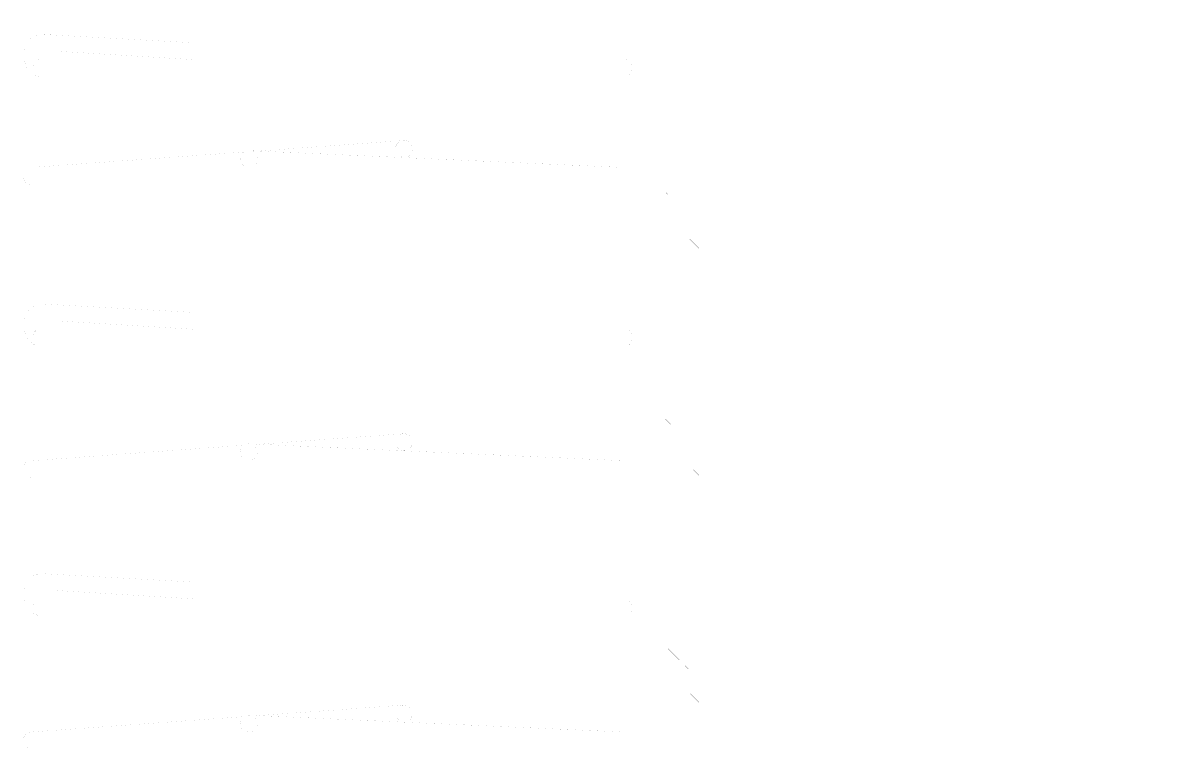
# Model space of a CAD drawing. Header units: millimetres. Extents: x -2171 to 1563, y -1758 to -1505.
# Drawn here: x 1390.03 to 1392.478, y -1600.708 to -1599.141 of the extents above; entities that cross this region are included whole.
import ezdxf

# ---------------------------------------------------------------- set-up
doc = ezdxf.new("R2010")
doc.units = ezdxf.units.MM
doc.layers.add('Tablet', color=7, linetype='Continuous', true_color=0x0180ff)

msp = doc.modelspace()

# ---------------------------------------------------------------- linework, layer by layer
at = {"layer": 'Tablet', "color": 96, "true_color": 0x018001, "const_width": 0.0000431}
for points in [[(1390.7079, -1592.7682), (1390.7079, -1603.5495), (1390.654, -1603.5495), (1390.654, -1592.7682)], [(1390.1598, -1592.9888), (1390.1598, -1603.5495), (1390.088, -1603.5495), (1390.088, -1592.9849)], [(1391.2739, -1592.989), (1391.2739, -1603.5495), (1391.202, -1603.5495), (1391.202, -1592.989)]]:
    msp.add_lwpolyline(points, dxfattribs=at)
at = {"layer": 'Tablet', "color": 150, "true_color": 0x0180ff}
msp.add_lwpolyline([(1391.3997, -1603.5495, 0.0000431, 0.0000431, 0), (1391.3997, -1593.3792, 0.0000431, 0.0000431, 0), (1392.4778, -1593.3792, 0.0000431, 0.0000431, 0), (1392.4778, -1593.4511, 0.0000431, 0.0000431, 0), (1391.4716, -1593.4511, 0.0000431, 0.0000431, 0), (1391.4716, -1603.5495, 0.0000431, 0.0000431, 0)], format="xyseb", close=True, dxfattribs=at)
at = {"layer": 'Tablet', "color": 96, "true_color": 0x018001}
for points in [[(1391.43, -1599.1443, 0.0000431, 0.0000431, 0), (1391.4542, -1599.1685, 0.0000431, 0.0000431, 0)], [(1390.052, -1599.237, 0.0000431, 0.0000431, 0), (1390.052, -1599.2334, 0.0000431, 0.0000431, 0), (1390.0522, -1599.2309, 0.0000431, 0.0000431, 0), (1390.0529, -1599.2285, 0.0000431, 0.0000431, 0), (1390.054, -1599.2262, 0.0000431, 0.0000431, 0), (1390.0554, -1599.2242, 0.0000431, 0.0000431, 0), (1390.0572, -1599.2224, 0.0000431, 0.0000431, 0), (1390.0592, -1599.2209, 0.0000431, 0.0000431, 0), (1390.0615, -1599.2199, 0.0000431, 0.0000431, 0), (1390.0639, -1599.2192, 0.0000431, 0.0000431, 0), (1390.0664, -1599.219, 0.0000431, 0.0000431, 0), (1391.3134, -1599.219, 0.0000431, 0.0000431, 0), (1391.3159, -1599.2192, 0.0000431, 0.0000431, 0), (1391.3184, -1599.2199, 0.0000431, 0.0000431, 0), (1391.3206, -1599.2209, 0.0000431, 0.0000431, 0), (1391.3227, -1599.2224, 0.0000431, 0.0000431, 0), (1391.3244, -1599.2242, 0.0000431, 0.0000431, 0), (1391.3259, -1599.2262, 0.0000431, 0.0000431, 0), (1391.3269, -1599.2285, 0.0000431, 0.0000431, 0), (1391.3276, -1599.2309, 0.0000431, 0.0000431, 0), (1391.3278, -1599.2334, 0.0000431, 0.0000431, 0), (1391.3278, -1599.2406, 0.0000431, 0.0000431, 0), (1391.3276, -1599.2431, 0.0000431, 0.0000431, 0), (1391.3269, -1599.2455, 0.0000431, 0.0000431, 0), (1391.3259, -1599.2478, 0.0000431, 0.0000431, 0), (1391.3244, -1599.2498, 0.0000431, 0.0000431, 0), (1391.3227, -1599.2516, 0.0000431, 0.0000431, 0), (1391.3206, -1599.253, 0.0000431, 0.0000431, 0), (1391.3184, -1599.2541, 0.0000431, 0.0000431, 0), (1391.3159, -1599.2547, 0.0000431, 0.0000431, 0), (1391.3134, -1599.255, 0.0000431, 0.0000431, 0), (1390.07, -1599.255, 0.0000431, 0.0000431, 0), (1390.0638, -1599.2544, 0.0000431, 0.0000431, 0), (1390.0577, -1599.2528, 0.0000431, 0.0000431, 0), (1390.052, -1599.2501, 0.0000431, 0.0000431, 0), (1390.0469, -1599.2466, 0.0000431, 0.0000431, 0), (1390.0425, -1599.2421, 0.0000431, 0.0000431, 0), (1390.0389, -1599.237, 0.0000431, 0.0000431, 0), (1390.0362, -1599.2313, 0.0000431, 0.0000431, 0), (1390.0346, -1599.2253, 0.0000431, 0.0000431, 0), (1390.0341, -1599.219, 0.0000431, 0.0000431, 0), (1390.0341, -1599.2011, 0.0000431, 0.0000431, 0), (1390.0346, -1599.1948, 0.0000431, 0.0000431, 0), (1390.0362, -1599.1888, 0.0000431, 0.0000431, 0), (1390.0389, -1599.1831, 0.0000431, 0.0000431, 0), (1390.0425, -1599.178, 0.0000431, 0.0000431, 0), (1390.0469, -1599.1735, 0.0000431, 0.0000431, 0), (1390.052, -1599.1699, 0.0000431, 0.0000431, 0), (1390.0577, -1599.1673, 0.0000431, 0.0000431, 0), (1390.0638, -1599.1657, 0.0000431, 0.0000431, 0), (1390.07, -1599.1651, 0.0000431, 0.0000431, 0), (1390.3934, -1599.1831, 0.0000431, 0.0000431, 0), (1390.3934, -1599.219, 0.0000431, 0.0000431, 0), (1390.1023, -1599.2011, 0.0000431, 0.0000431, 0)], [(1391.3997, -1599.1624, 0.0000431, 0.0000431, 0), (1391.4716, -1599.2343, 0.0000431, 0.0000431, 0)], [(1391.4663, -1599.1806, 0.0000431, 0.0000431, 0), (1391.4716, -1599.1859, 0.0000431, 0.0000431, 0)], [(1391.3997, -1599.2108, 0.0000431, 0.0000431, 0), (1391.4058, -1599.2169, 0.0000431, 0.0000431, 0)], [(1391.4179, -1599.229, 0.0000431, 0.0000431, 0), (1391.4421, -1599.2532, 0.0000431, 0.0000431, 0)], [(1391.3997, -1599.2592, 0.0000431, 0.0000431, 0), (1391.4716, -1599.3311, 0.0000431, 0.0000431, 0)], [(1391.4542, -1599.2653, 0.0000431, 0.0000431, 0), (1391.4716, -1599.2827, 0.0000431, 0.0000431, 0)], [(1391.4058, -1599.3137, 0.0000431, 0.0000431, 0), (1391.43, -1599.3379, 0.0000431, 0.0000431, 0)], [(1391.3997, -1599.356, 0.0000431, 0.0000431, 0), (1391.4716, -1599.4279, 0.0000431, 0.0000431, 0)], [(1391.4421, -1599.35, 0.0000431, 0.0000431, 0), (1391.4663, -1599.3742, 0.0000431, 0.0000431, 0)], [(1390.53, -1599.4311, 0.0000431, 0.0000431, 0), (1390.5297, -1599.4346, 0.0000431, 0.0000431, 0), (1390.5286, -1599.4379, 0.0000431, 0.0000431, 0), (1390.527, -1599.441, 0.0000431, 0.0000431, 0), (1390.5247, -1599.4438, 0.0000431, 0.0000431, 0), (1390.522, -1599.446, 0.0000431, 0.0000431, 0), (1390.5189, -1599.4477, 0.0000431, 0.0000431, 0), (1390.5155, -1599.4487, 0.0000431, 0.0000431, 0), (1390.512, -1599.449, 0.0000431, 0.0000431, 0), (1390.5085, -1599.4487, 0.0000431, 0.0000431, 0), (1390.5052, -1599.4477, 0.0000431, 0.0000431, 0), (1390.502, -1599.446, 0.0000431, 0.0000431, 0), (1390.4993, -1599.4438, 0.0000431, 0.0000431, 0), (1390.4971, -1599.441, 0.0000431, 0.0000431, 0), (1390.4954, -1599.4379, 0.0000431, 0.0000431, 0), (1390.4944, -1599.4346, 0.0000431, 0.0000431, 0), (1390.4941, -1599.4311, 0.0000431, 0.0000431, 0), (1390.4944, -1599.4275, 0.0000431, 0.0000431, 0), (1390.4954, -1599.4242, 0.0000431, 0.0000431, 0), (1390.4971, -1599.4211, 0.0000431, 0.0000431, 0), (1390.4993, -1599.4183, 0.0000431, 0.0000431, 0), (1390.502, -1599.4161, 0.0000431, 0.0000431, 0), (1390.5052, -1599.4145, 0.0000431, 0.0000431, 0), (1390.5085, -1599.4134, 0.0000431, 0.0000431, 0), (1390.512, -1599.4131, 0.0000431, 0.0000431, 0), (1390.5155, -1599.4134, 0.0000431, 0.0000431, 0), (1390.5189, -1599.4145, 0.0000431, 0.0000431, 0), (1390.522, -1599.4161, 0.0000431, 0.0000431, 0), (1390.5247, -1599.4183, 0.0000431, 0.0000431, 0), (1390.527, -1599.4211, 0.0000431, 0.0000431, 0), (1390.5286, -1599.4242, 0.0000431, 0.0000431, 0), (1390.5297, -1599.4275, 0.0000431, 0.0000431, 0), (1390.53, -1599.4311, 0.0000431, 0.0000431, 0)], [(1390.512, -1599.4131, 0.0000431, 0.0000431, 0), (1391.3098, -1599.449, 0.0000431, 0.0000431, 0)], [(1390.8427, -1599.3915, 0.0000431, 0.0000431, 0), (1390.5322, -1599.414, 0.0000431, 0.0000431, 0)], [(1390.8606, -1599.4095, 0.0000431, 0.0000431, 0), (1390.8603, -1599.413, 0.0000431, 0.0000431, 0), (1390.8593, -1599.4164, 0.0000431, 0.0000431, 0), (1390.8576, -1599.4195, 0.0000431, 0.0000431, 0), (1390.8554, -1599.4222, 0.0000431, 0.0000431, 0), (1390.8526, -1599.4244, 0.0000431, 0.0000431, 0), (1390.8495, -1599.4261, 0.0000431, 0.0000431, 0), (1390.8462, -1599.4271, 0.0000431, 0.0000431, 0), (1390.8427, -1599.4275, 0.0000431, 0.0000431, 0), (1390.8391, -1599.4271, 0.0000431, 0.0000431, 0), (1390.8358, -1599.4261, 0.0000431, 0.0000431, 0), (1390.8327, -1599.4244, 0.0000431, 0.0000431, 0), (1390.8299, -1599.4222, 0.0000431, 0.0000431, 0), (1390.8277, -1599.4195, 0.0000431, 0.0000431, 0), (1390.8261, -1599.4164, 0.0000431, 0.0000431, 0), (1390.825, -1599.413, 0.0000431, 0.0000431, 0), (1390.8247, -1599.4095, 0.0000431, 0.0000431, 0), (1390.825, -1599.406, 0.0000431, 0.0000431, 0), (1390.8261, -1599.4026, 0.0000431, 0.0000431, 0), (1390.8277, -1599.3995, 0.0000431, 0.0000431, 0), (1390.8299, -1599.3968, 0.0000431, 0.0000431, 0), (1390.8327, -1599.3945, 0.0000431, 0.0000431, 0), (1390.8358, -1599.3929, 0.0000431, 0.0000431, 0), (1390.8391, -1599.3919, 0.0000431, 0.0000431, 0), (1390.8427, -1599.3915, 0.0000431, 0.0000431, 0), (1390.8462, -1599.3919, 0.0000431, 0.0000431, 0), (1390.8495, -1599.3929, 0.0000431, 0.0000431, 0), (1390.8526, -1599.3945, 0.0000431, 0.0000431, 0), (1390.8554, -1599.3968, 0.0000431, 0.0000431, 0), (1390.8576, -1599.3995, 0.0000431, 0.0000431, 0), (1390.8593, -1599.4026, 0.0000431, 0.0000431, 0), (1390.8603, -1599.406, 0.0000431, 0.0000431, 0), (1390.8606, -1599.4095, 0.0000431, 0.0000431, 0)], [(1391.3997, -1599.4044, 0.0000431, 0.0000431, 0), (1391.4179, -1599.4226, 0.0000431, 0.0000431, 0)], [(1390.5019, -1599.4162, 0.0000431, 0.0000431, 0), (1390.0484, -1599.449, 0.0000431, 0.0000431, 0)], [(1391.43, -1599.4347, 0.0000431, 0.0000431, 0), (1391.4542, -1599.4589, 0.0000431, 0.0000431, 0)], [(1391.3997, -1599.4528, 0.0000431, 0.0000431, 0), (1391.4716, -1599.5247, 0.0000431, 0.0000431, 0)], [(1391.4663, -1599.471, 0.0000431, 0.0000431, 0), (1391.4716, -1599.4763, 0.0000431, 0.0000431, 0)], [(1391.3997, -1599.5013, 0.0000431, 0.0000431, 0), (1391.4058, -1599.5073, 0.0000431, 0.0000431, 0)], [(1391.4179, -1599.5194, 0.0000431, 0.0000431, 0), (1391.4421, -1599.5436, 0.0000431, 0.0000431, 0)], [(1391.3997, -1599.5497, 0.0000431, 0.0000431, 0), (1391.4716, -1599.6215, 0.0000431, 0.0000431, 0)], [(1391.4542, -1599.5557, 0.0000431, 0.0000431, 0), (1391.4716, -1599.5731, 0.0000431, 0.0000431, 0)], [(1391.4058, -1599.6041, 0.0000431, 0.0000431, 0), (1391.43, -1599.6283, 0.0000431, 0.0000431, 0)], [(1391.3997, -1599.6465, 0.0000431, 0.0000431, 0), (1391.4716, -1599.7184, 0.0000431, 0.0000431, 0)], [(1391.4421, -1599.6404, 0.0000431, 0.0000431, 0), (1391.4663, -1599.6647, 0.0000431, 0.0000431, 0)], [(1391.3997, -1599.6949, 0.0000431, 0.0000431, 0), (1391.4179, -1599.7131, 0.0000431, 0.0000431, 0)], [(1391.43, -1599.7252, 0.0000431, 0.0000431, 0), (1391.4542, -1599.7494, 0.0000431, 0.0000431, 0)], [(1390.052, -1599.812, 0.0000431, 0.0000431, 0), (1390.052, -1599.8084, 0.0000431, 0.0000431, 0), (1390.0522, -1599.8059, 0.0000431, 0.0000431, 0), (1390.0529, -1599.8035, 0.0000431, 0.0000431, 0), (1390.054, -1599.8012, 0.0000431, 0.0000431, 0), (1390.0554, -1599.7992, 0.0000431, 0.0000431, 0), (1390.0572, -1599.7974, 0.0000431, 0.0000431, 0), (1390.0592, -1599.7959, 0.0000431, 0.0000431, 0), (1390.0615, -1599.7949, 0.0000431, 0.0000431, 0), (1390.0639, -1599.7942, 0.0000431, 0.0000431, 0), (1390.0664, -1599.794, 0.0000431, 0.0000431, 0), (1391.3134, -1599.794, 0.0000431, 0.0000431, 0), (1391.3159, -1599.7942, 0.0000431, 0.0000431, 0), (1391.3184, -1599.7949, 0.0000431, 0.0000431, 0), (1391.3206, -1599.7959, 0.0000431, 0.0000431, 0), (1391.3227, -1599.7974, 0.0000431, 0.0000431, 0), (1391.3244, -1599.7992, 0.0000431, 0.0000431, 0), (1391.3259, -1599.8012, 0.0000431, 0.0000431, 0), (1391.3269, -1599.8035, 0.0000431, 0.0000431, 0), (1391.3276, -1599.8059, 0.0000431, 0.0000431, 0), (1391.3278, -1599.8084, 0.0000431, 0.0000431, 0), (1391.3278, -1599.8156, 0.0000431, 0.0000431, 0), (1391.3276, -1599.8181, 0.0000431, 0.0000431, 0), (1391.3269, -1599.8205, 0.0000431, 0.0000431, 0), (1391.3259, -1599.8228, 0.0000431, 0.0000431, 0), (1391.3244, -1599.8248, 0.0000431, 0.0000431, 0), (1391.3227, -1599.8266, 0.0000431, 0.0000431, 0), (1391.3206, -1599.828, 0.0000431, 0.0000431, 0), (1391.3184, -1599.8291, 0.0000431, 0.0000431, 0), (1391.3159, -1599.8297, 0.0000431, 0.0000431, 0), (1391.3134, -1599.83, 0.0000431, 0.0000431, 0), (1390.07, -1599.83, 0.0000431, 0.0000431, 0), (1390.0638, -1599.8294, 0.0000431, 0.0000431, 0), (1390.0577, -1599.8278, 0.0000431, 0.0000431, 0), (1390.052, -1599.8251, 0.0000431, 0.0000431, 0), (1390.0469, -1599.8216, 0.0000431, 0.0000431, 0), (1390.0425, -1599.8171, 0.0000431, 0.0000431, 0), (1390.0389, -1599.812, 0.0000431, 0.0000431, 0), (1390.0362, -1599.8063, 0.0000431, 0.0000431, 0), (1390.0346, -1599.8003, 0.0000431, 0.0000431, 0), (1390.0341, -1599.794, 0.0000431, 0.0000431, 0), (1390.0341, -1599.7761, 0.0000431, 0.0000431, 0), (1390.0346, -1599.7698, 0.0000431, 0.0000431, 0), (1390.0362, -1599.7638, 0.0000431, 0.0000431, 0), (1390.0389, -1599.7581, 0.0000431, 0.0000431, 0), (1390.0425, -1599.753, 0.0000431, 0.0000431, 0), (1390.0469, -1599.7485, 0.0000431, 0.0000431, 0), (1390.052, -1599.7449, 0.0000431, 0.0000431, 0), (1390.0577, -1599.7423, 0.0000431, 0.0000431, 0), (1390.0638, -1599.7407, 0.0000431, 0.0000431, 0), (1390.07, -1599.7401, 0.0000431, 0.0000431, 0), (1390.3934, -1599.7581, 0.0000431, 0.0000431, 0), (1390.3934, -1599.794, 0.0000431, 0.0000431, 0), (1390.1023, -1599.7761, 0.0000431, 0.0000431, 0)], [(1391.3997, -1599.7433, 0.0000431, 0.0000431, 0), (1391.4716, -1599.8152, 0.0000431, 0.0000431, 0)], [(1391.4663, -1599.7615, 0.0000431, 0.0000431, 0), (1391.4716, -1599.7668, 0.0000431, 0.0000431, 0)], [(1391.3997, -1599.7917, 0.0000431, 0.0000431, 0), (1391.4058, -1599.7978, 0.0000431, 0.0000431, 0)], [(1391.4179, -1599.8099, 0.0000431, 0.0000431, 0), (1391.4421, -1599.8341, 0.0000431, 0.0000431, 0)], [(1391.3997, -1599.8401, 0.0000431, 0.0000431, 0), (1391.4716, -1599.912, 0.0000431, 0.0000431, 0)], [(1391.4542, -1599.8462, 0.0000431, 0.0000431, 0), (1391.4716, -1599.8636, 0.0000431, 0.0000431, 0)], [(1391.4058, -1599.8946, 0.0000431, 0.0000431, 0), (1391.43, -1599.9188, 0.0000431, 0.0000431, 0)], [(1391.3997, -1599.9369, 0.0000431, 0.0000431, 0), (1391.4716, -1600.0088, 0.0000431, 0.0000431, 0)], [(1391.4421, -1599.9309, 0.0000431, 0.0000431, 0), (1391.4663, -1599.9551, 0.0000431, 0.0000431, 0)], [(1391.3997, -1599.9853, 0.0000431, 0.0000431, 0), (1391.4179, -1600.0035, 0.0000431, 0.0000431, 0)], [(1390.8427, -1600.0168, 0.0000431, 0.0000431, 0), (1390.5322, -1600.0393, 0.0000431, 0.0000431, 0)], [(1390.8606, -1600.0348, 0.0000431, 0.0000431, 0), (1390.8603, -1600.0383, 0.0000431, 0.0000431, 0), (1390.8593, -1600.0417, 0.0000431, 0.0000431, 0), (1390.8576, -1600.0448, 0.0000431, 0.0000431, 0), (1390.8554, -1600.0475, 0.0000431, 0.0000431, 0), (1390.8526, -1600.0497, 0.0000431, 0.0000431, 0), (1390.8495, -1600.0514, 0.0000431, 0.0000431, 0), (1390.8462, -1600.0524, 0.0000431, 0.0000431, 0), (1390.8427, -1600.0528, 0.0000431, 0.0000431, 0), (1390.8391, -1600.0524, 0.0000431, 0.0000431, 0), (1390.8358, -1600.0514, 0.0000431, 0.0000431, 0), (1390.8327, -1600.0497, 0.0000431, 0.0000431, 0), (1390.8299, -1600.0475, 0.0000431, 0.0000431, 0), (1390.8277, -1600.0448, 0.0000431, 0.0000431, 0), (1390.8261, -1600.0417, 0.0000431, 0.0000431, 0), (1390.825, -1600.0383, 0.0000431, 0.0000431, 0), (1390.8247, -1600.0348, 0.0000431, 0.0000431, 0), (1390.825, -1600.0313, 0.0000431, 0.0000431, 0), (1390.8261, -1600.0279, 0.0000431, 0.0000431, 0), (1390.8277, -1600.0248, 0.0000431, 0.0000431, 0), (1390.8299, -1600.0221, 0.0000431, 0.0000431, 0), (1390.8327, -1600.0199, 0.0000431, 0.0000431, 0), (1390.8358, -1600.0182, 0.0000431, 0.0000431, 0), (1390.8391, -1600.0172, 0.0000431, 0.0000431, 0), (1390.8427, -1600.0168, 0.0000431, 0.0000431, 0), (1390.8462, -1600.0172, 0.0000431, 0.0000431, 0), (1390.8495, -1600.0182, 0.0000431, 0.0000431, 0), (1390.8526, -1600.0199, 0.0000431, 0.0000431, 0), (1390.8554, -1600.0221, 0.0000431, 0.0000431, 0), (1390.8576, -1600.0248, 0.0000431, 0.0000431, 0), (1390.8593, -1600.0279, 0.0000431, 0.0000431, 0), (1390.8603, -1600.0313, 0.0000431, 0.0000431, 0), (1390.8606, -1600.0348, 0.0000431, 0.0000431, 0)], [(1391.43, -1600.0156, 0.0000431, 0.0000431, 0), (1391.4542, -1600.0398, 0.0000431, 0.0000431, 0)], [(1390.5019, -1600.0415, 0.0000431, 0.0000431, 0), (1390.0484, -1600.0743, 0.0000431, 0.0000431, 0)], [(1390.53, -1600.0564, 0.0000431, 0.0000431, 0), (1390.5297, -1600.0599, 0.0000431, 0.0000431, 0), (1390.5286, -1600.0632, 0.0000431, 0.0000431, 0), (1390.527, -1600.0663, 0.0000431, 0.0000431, 0), (1390.5247, -1600.0691, 0.0000431, 0.0000431, 0), (1390.522, -1600.0713, 0.0000431, 0.0000431, 0), (1390.5189, -1600.073, 0.0000431, 0.0000431, 0), (1390.5155, -1600.074, 0.0000431, 0.0000431, 0), (1390.512, -1600.0743, 0.0000431, 0.0000431, 0), (1390.5085, -1600.074, 0.0000431, 0.0000431, 0), (1390.5052, -1600.073, 0.0000431, 0.0000431, 0), (1390.502, -1600.0713, 0.0000431, 0.0000431, 0), (1390.4993, -1600.0691, 0.0000431, 0.0000431, 0), (1390.4971, -1600.0663, 0.0000431, 0.0000431, 0), (1390.4954, -1600.0632, 0.0000431, 0.0000431, 0), (1390.4944, -1600.0599, 0.0000431, 0.0000431, 0), (1390.4941, -1600.0564, 0.0000431, 0.0000431, 0), (1390.4944, -1600.0529, 0.0000431, 0.0000431, 0), (1390.4954, -1600.0495, 0.0000431, 0.0000431, 0), (1390.4971, -1600.0464, 0.0000431, 0.0000431, 0), (1390.4993, -1600.0437, 0.0000431, 0.0000431, 0), (1390.502, -1600.0414, 0.0000431, 0.0000431, 0), (1390.5052, -1600.0398, 0.0000431, 0.0000431, 0), (1390.5085, -1600.0387, 0.0000431, 0.0000431, 0), (1390.512, -1600.0384, 0.0000431, 0.0000431, 0), (1390.5155, -1600.0387, 0.0000431, 0.0000431, 0), (1390.5189, -1600.0398, 0.0000431, 0.0000431, 0), (1390.522, -1600.0414, 0.0000431, 0.0000431, 0), (1390.5247, -1600.0437, 0.0000431, 0.0000431, 0), (1390.527, -1600.0464, 0.0000431, 0.0000431, 0), (1390.5286, -1600.0495, 0.0000431, 0.0000431, 0), (1390.5297, -1600.0529, 0.0000431, 0.0000431, 0), (1390.53, -1600.0564, 0.0000431, 0.0000431, 0)], [(1390.512, -1600.0384, 0.0000431, 0.0000431, 0), (1391.3098, -1600.0743, 0.0000431, 0.0000431, 0)], [(1391.3997, -1600.0338, 0.0000431, 0.0000431, 0), (1391.4716, -1600.1056, 0.0000431, 0.0000431, 0)], [(1391.4663, -1600.0519, 0.0000431, 0.0000431, 0), (1391.4716, -1600.0572, 0.0000431, 0.0000431, 0)], [(1391.3997, -1600.0822, 0.0000431, 0.0000431, 0), (1391.4058, -1600.0882, 0.0000431, 0.0000431, 0)], [(1391.4179, -1600.1003, 0.0000431, 0.0000431, 0), (1391.4421, -1600.1245, 0.0000431, 0.0000431, 0)], [(1391.3997, -1600.1306, 0.0000431, 0.0000431, 0), (1391.4716, -1600.2024, 0.0000431, 0.0000431, 0)], [(1391.4542, -1600.1366, 0.0000431, 0.0000431, 0), (1391.4716, -1600.154, 0.0000431, 0.0000431, 0)], [(1391.4058, -1600.1851, 0.0000431, 0.0000431, 0), (1391.43, -1600.2093, 0.0000431, 0.0000431, 0)], [(1391.4421, -1600.2214, 0.0000431, 0.0000431, 0), (1391.4663, -1600.2456, 0.0000431, 0.0000431, 0)], [(1391.3997, -1600.2274, 0.0000431, 0.0000431, 0), (1391.4716, -1600.2993, 0.0000431, 0.0000431, 0)], [(1391.3997, -1600.2758, 0.0000431, 0.0000431, 0), (1391.4179, -1600.294, 0.0000431, 0.0000431, 0)], [(1390.052, -1600.387, 0.0000431, 0.0000431, 0), (1390.052, -1600.3834, 0.0000431, 0.0000431, 0), (1390.0522, -1600.3809, 0.0000431, 0.0000431, 0), (1390.0529, -1600.3785, 0.0000431, 0.0000431, 0), (1390.054, -1600.3762, 0.0000431, 0.0000431, 0), (1390.0554, -1600.3742, 0.0000431, 0.0000431, 0), (1390.0572, -1600.3724, 0.0000431, 0.0000431, 0), (1390.0592, -1600.3709, 0.0000431, 0.0000431, 0), (1390.0615, -1600.3699, 0.0000431, 0.0000431, 0), (1390.0639, -1600.3692, 0.0000431, 0.0000431, 0), (1390.0664, -1600.369, 0.0000431, 0.0000431, 0), (1391.3134, -1600.369, 0.0000431, 0.0000431, 0), (1391.3159, -1600.3692, 0.0000431, 0.0000431, 0), (1391.3184, -1600.3699, 0.0000431, 0.0000431, 0), (1391.3206, -1600.3709, 0.0000431, 0.0000431, 0), (1391.3227, -1600.3724, 0.0000431, 0.0000431, 0), (1391.3244, -1600.3742, 0.0000431, 0.0000431, 0), (1391.3259, -1600.3762, 0.0000431, 0.0000431, 0), (1391.3269, -1600.3785, 0.0000431, 0.0000431, 0), (1391.3276, -1600.3809, 0.0000431, 0.0000431, 0), (1391.3278, -1600.3834, 0.0000431, 0.0000431, 0), (1391.3278, -1600.3906, 0.0000431, 0.0000431, 0), (1391.3276, -1600.3931, 0.0000431, 0.0000431, 0), (1391.3269, -1600.3955, 0.0000431, 0.0000431, 0), (1391.3259, -1600.3978, 0.0000431, 0.0000431, 0), (1391.3244, -1600.3998, 0.0000431, 0.0000431, 0), (1391.3227, -1600.4016, 0.0000431, 0.0000431, 0), (1391.3206, -1600.403, 0.0000431, 0.0000431, 0), (1391.3184, -1600.4041, 0.0000431, 0.0000431, 0), (1391.3159, -1600.4047, 0.0000431, 0.0000431, 0), (1391.3134, -1600.405, 0.0000431, 0.0000431, 0), (1390.07, -1600.405, 0.0000431, 0.0000431, 0), (1390.0638, -1600.4044, 0.0000431, 0.0000431, 0), (1390.0577, -1600.4028, 0.0000431, 0.0000431, 0), (1390.052, -1600.4001, 0.0000431, 0.0000431, 0), (1390.0469, -1600.3965, 0.0000431, 0.0000431, 0), (1390.0425, -1600.3921, 0.0000431, 0.0000431, 0), (1390.0389, -1600.387, 0.0000431, 0.0000431, 0), (1390.0362, -1600.3813, 0.0000431, 0.0000431, 0), (1390.0346, -1600.3753, 0.0000431, 0.0000431, 0), (1390.0341, -1600.369, 0.0000431, 0.0000431, 0), (1390.0341, -1600.3511, 0.0000431, 0.0000431, 0), (1390.0346, -1600.3448, 0.0000431, 0.0000431, 0), (1390.0362, -1600.3388, 0.0000431, 0.0000431, 0), (1390.0389, -1600.3331, 0.0000431, 0.0000431, 0), (1390.0425, -1600.328, 0.0000431, 0.0000431, 0), (1390.0469, -1600.3235, 0.0000431, 0.0000431, 0), (1390.052, -1600.3199, 0.0000431, 0.0000431, 0), (1390.0577, -1600.3173, 0.0000431, 0.0000431, 0), (1390.0638, -1600.3157, 0.0000431, 0.0000431, 0), (1390.07, -1600.3151, 0.0000431, 0.0000431, 0), (1390.3934, -1600.3331, 0.0000431, 0.0000431, 0), (1390.3934, -1600.369, 0.0000431, 0.0000431, 0), (1390.1023, -1600.3511, 0.0000431, 0.0000431, 0)], [(1391.43, -1600.3061, 0.0000431, 0.0000431, 0), (1391.4542, -1600.3303, 0.0000431, 0.0000431, 0)], [(1391.3997, -1600.3242, 0.0000431, 0.0000431, 0), (1391.4716, -1600.3961, 0.0000431, 0.0000431, 0)], [(1391.4663, -1600.3424, 0.0000431, 0.0000431, 0), (1391.4716, -1600.3477, 0.0000431, 0.0000431, 0)], [(1391.3997, -1600.3726, 0.0000431, 0.0000431, 0), (1391.4058, -1600.3787, 0.0000431, 0.0000431, 0)], [(1391.4179, -1600.3908, 0.0000431, 0.0000431, 0), (1391.4421, -1600.415, 0.0000431, 0.0000431, 0)], [(1391.3997, -1600.421, 0.0000431, 0.0000431, 0), (1391.4716, -1600.4929, 0.0000431, 0.0000431, 0)], [(1391.4542, -1600.4271, 0.0000431, 0.0000431, 0), (1391.4716, -1600.4445, 0.0000431, 0.0000431, 0)], [(1391.4058, -1600.4755, 0.0000431, 0.0000431, 0), (1391.43, -1600.4997, 0.0000431, 0.0000431, 0)], [(1391.4421, -1600.5118, 0.0000431, 0.0000431, 0), (1391.4663, -1600.536, 0.0000431, 0.0000431, 0)], [(1391.3997, -1600.5178, 0.0000431, 0.0000431, 0), (1391.4716, -1600.5897, 0.0000431, 0.0000431, 0)], [(1391.3997, -1600.5663, 0.0000431, 0.0000431, 0), (1391.4179, -1600.5844, 0.0000431, 0.0000431, 0)], [(1390.8427, -1600.5954, 0.0000431, 0.0000431, 0), (1390.5322, -1600.6179, 0.0000431, 0.0000431, 0)], [(1390.8606, -1600.6134, 0.0000431, 0.0000431, 0), (1390.8603, -1600.6169, 0.0000431, 0.0000431, 0), (1390.8593, -1600.6203, 0.0000431, 0.0000431, 0), (1390.8576, -1600.6234, 0.0000431, 0.0000431, 0), (1390.8554, -1600.6261, 0.0000431, 0.0000431, 0), (1390.8526, -1600.6283, 0.0000431, 0.0000431, 0), (1390.8495, -1600.63, 0.0000431, 0.0000431, 0), (1390.8462, -1600.631, 0.0000431, 0.0000431, 0), (1390.8427, -1600.6314, 0.0000431, 0.0000431, 0), (1390.8391, -1600.631, 0.0000431, 0.0000431, 0), (1390.8358, -1600.63, 0.0000431, 0.0000431, 0), (1390.8327, -1600.6283, 0.0000431, 0.0000431, 0), (1390.8299, -1600.6261, 0.0000431, 0.0000431, 0), (1390.8277, -1600.6234, 0.0000431, 0.0000431, 0), (1390.8261, -1600.6203, 0.0000431, 0.0000431, 0), (1390.825, -1600.6169, 0.0000431, 0.0000431, 0), (1390.8247, -1600.6134, 0.0000431, 0.0000431, 0), (1390.825, -1600.6099, 0.0000431, 0.0000431, 0), (1390.8261, -1600.6065, 0.0000431, 0.0000431, 0), (1390.8277, -1600.6034, 0.0000431, 0.0000431, 0), (1390.8299, -1600.6007, 0.0000431, 0.0000431, 0), (1390.8327, -1600.5985, 0.0000431, 0.0000431, 0), (1390.8358, -1600.5968, 0.0000431, 0.0000431, 0), (1390.8391, -1600.5958, 0.0000431, 0.0000431, 0), (1390.8427, -1600.5954, 0.0000431, 0.0000431, 0), (1390.8462, -1600.5958, 0.0000431, 0.0000431, 0), (1390.8495, -1600.5968, 0.0000431, 0.0000431, 0), (1390.8526, -1600.5985, 0.0000431, 0.0000431, 0), (1390.8554, -1600.6007, 0.0000431, 0.0000431, 0), (1390.8576, -1600.6034, 0.0000431, 0.0000431, 0), (1390.8593, -1600.6065, 0.0000431, 0.0000431, 0), (1390.8603, -1600.6099, 0.0000431, 0.0000431, 0), (1390.8606, -1600.6134, 0.0000431, 0.0000431, 0)], [(1391.43, -1600.5965, 0.0000431, 0.0000431, 0), (1391.4542, -1600.6207, 0.0000431, 0.0000431, 0)], [(1390.5019, -1600.6201, 0.0000431, 0.0000431, 0), (1390.0484, -1600.6529, 0.0000431, 0.0000431, 0)], [(1390.53, -1600.635, 0.0000431, 0.0000431, 0), (1390.5297, -1600.6385, 0.0000431, 0.0000431, 0), (1390.5286, -1600.6418, 0.0000431, 0.0000431, 0), (1390.527, -1600.6449, 0.0000431, 0.0000431, 0), (1390.5247, -1600.6477, 0.0000431, 0.0000431, 0), (1390.522, -1600.6499, 0.0000431, 0.0000431, 0), (1390.5189, -1600.6516, 0.0000431, 0.0000431, 0), (1390.5155, -1600.6526, 0.0000431, 0.0000431, 0), (1390.512, -1600.6529, 0.0000431, 0.0000431, 0), (1390.5085, -1600.6526, 0.0000431, 0.0000431, 0), (1390.5052, -1600.6516, 0.0000431, 0.0000431, 0), (1390.502, -1600.6499, 0.0000431, 0.0000431, 0), (1390.4993, -1600.6477, 0.0000431, 0.0000431, 0), (1390.4971, -1600.6449, 0.0000431, 0.0000431, 0), (1390.4954, -1600.6418, 0.0000431, 0.0000431, 0), (1390.4944, -1600.6385, 0.0000431, 0.0000431, 0), (1390.4941, -1600.635, 0.0000431, 0.0000431, 0), (1390.4944, -1600.6315, 0.0000431, 0.0000431, 0), (1390.4954, -1600.6281, 0.0000431, 0.0000431, 0), (1390.4971, -1600.625, 0.0000431, 0.0000431, 0), (1390.4993, -1600.6223, 0.0000431, 0.0000431, 0), (1390.502, -1600.62, 0.0000431, 0.0000431, 0), (1390.5052, -1600.6184, 0.0000431, 0.0000431, 0), (1390.5085, -1600.6173, 0.0000431, 0.0000431, 0), (1390.512, -1600.617, 0.0000431, 0.0000431, 0), (1390.5155, -1600.6173, 0.0000431, 0.0000431, 0), (1390.5189, -1600.6184, 0.0000431, 0.0000431, 0), (1390.522, -1600.62, 0.0000431, 0.0000431, 0), (1390.5247, -1600.6223, 0.0000431, 0.0000431, 0), (1390.527, -1600.625, 0.0000431, 0.0000431, 0), (1390.5286, -1600.6281, 0.0000431, 0.0000431, 0), (1390.5297, -1600.6315, 0.0000431, 0.0000431, 0), (1390.53, -1600.635, 0.0000431, 0.0000431, 0)], [(1390.512, -1600.617, 0.0000431, 0.0000431, 0), (1391.3098, -1600.6529, 0.0000431, 0.0000431, 0)], [(1391.3997, -1600.6147, 0.0000431, 0.0000431, 0), (1391.4716, -1600.6865, 0.0000431, 0.0000431, 0)], [(1391.4663, -1600.6328, 0.0000431, 0.0000431, 0), (1391.4716, -1600.6381, 0.0000431, 0.0000431, 0)], [(1391.3997, -1600.6631, 0.0000431, 0.0000431, 0), (1391.4058, -1600.6691, 0.0000431, 0.0000431, 0)], [(1391.4179, -1600.6812, 0.0000431, 0.0000431, 0), (1391.4421, -1600.7054, 0.0000431, 0.0000431, 0)]]:
    msp.add_lwpolyline(points, format="xyseb", dxfattribs=at)
for points in [[(1391.3062, -1599.449, 0.0000431, 0.0000431, 0), (1390.0484, -1599.449, 0.0000431, 0.0000431, 0), (1390.0449, -1599.4494, 0.0000431, 0.0000431, 0), (1390.0416, -1599.4504, 0.0000431, 0.0000431, 0), (1390.0385, -1599.452, 0.0000431, 0.0000431, 0), (1390.0357, -1599.4543, 0.0000431, 0.0000431, 0), (1390.0335, -1599.457, 0.0000431, 0.0000431, 0), (1390.0318, -1599.4601, 0.0000431, 0.0000431, 0), (1390.0308, -1599.4635, 0.0000431, 0.0000431, 0), (1390.0305, -1599.467, 0.0000431, 0.0000431, 0), (1390.0308, -1599.4705, 0.0000431, 0.0000431, 0), (1390.0318, -1599.4739, 0.0000431, 0.0000431, 0), (1390.0335, -1599.477, 0.0000431, 0.0000431, 0), (1390.0357, -1599.4797, 0.0000431, 0.0000431, 0), (1390.0385, -1599.4819, 0.0000431, 0.0000431, 0), (1390.0416, -1599.4836, 0.0000431, 0.0000431, 0), (1390.0449, -1599.4846, 0.0000431, 0.0000431, 0), (1390.0484, -1599.485, 0.0000431, 0.0000431, 0), (1391.3062, -1599.485, 0.0000431, 0.0000431, 0)], [(1391.3062, -1600.0743, 0.0000431, 0.0000431, 0), (1390.0484, -1600.0743, 0.0000431, 0.0000431, 0), (1390.0449, -1600.0747, 0.0000431, 0.0000431, 0), (1390.0416, -1600.0757, 0.0000431, 0.0000431, 0), (1390.0385, -1600.0774, 0.0000431, 0.0000431, 0), (1390.0357, -1600.0796, 0.0000431, 0.0000431, 0), (1390.0335, -1600.0823, 0.0000431, 0.0000431, 0), (1390.0318, -1600.0854, 0.0000431, 0.0000431, 0), (1390.0308, -1600.0888, 0.0000431, 0.0000431, 0), (1390.0305, -1600.0923, 0.0000431, 0.0000431, 0), (1390.0308, -1600.0958, 0.0000431, 0.0000431, 0), (1390.0318, -1600.0992, 0.0000431, 0.0000431, 0), (1390.0335, -1600.1023, 0.0000431, 0.0000431, 0), (1390.0357, -1600.105, 0.0000431, 0.0000431, 0), (1390.0385, -1600.1072, 0.0000431, 0.0000431, 0), (1390.0416, -1600.1089, 0.0000431, 0.0000431, 0), (1390.0449, -1600.1099, 0.0000431, 0.0000431, 0), (1390.0484, -1600.1103, 0.0000431, 0.0000431, 0), (1391.3062, -1600.1103, 0.0000431, 0.0000431, 0)], [(1391.3062, -1600.6529, 0.0000431, 0.0000431, 0), (1390.0484, -1600.6529, 0.0000431, 0.0000431, 0), (1390.0449, -1600.6533, 0.0000431, 0.0000431, 0), (1390.0416, -1600.6543, 0.0000431, 0.0000431, 0), (1390.0385, -1600.656, 0.0000431, 0.0000431, 0), (1390.0357, -1600.6582, 0.0000431, 0.0000431, 0), (1390.0335, -1600.6609, 0.0000431, 0.0000431, 0), (1390.0318, -1600.664, 0.0000431, 0.0000431, 0), (1390.0308, -1600.6674, 0.0000431, 0.0000431, 0), (1390.0305, -1600.6709, 0.0000431, 0.0000431, 0), (1390.0308, -1600.6744, 0.0000431, 0.0000431, 0), (1390.0318, -1600.6778, 0.0000431, 0.0000431, 0), (1390.0335, -1600.6809, 0.0000431, 0.0000431, 0), (1390.0357, -1600.6836, 0.0000431, 0.0000431, 0), (1390.0385, -1600.6858, 0.0000431, 0.0000431, 0), (1390.0416, -1600.6875, 0.0000431, 0.0000431, 0), (1390.0449, -1600.6885, 0.0000431, 0.0000431, 0), (1390.0484, -1600.6889, 0.0000431, 0.0000431, 0), (1391.3062, -1600.6889, 0.0000431, 0.0000431, 0)]]:
    msp.add_lwpolyline(points, format="xyseb", close=True, dxfattribs=at)

doc.saveas('drawing.dxf')
